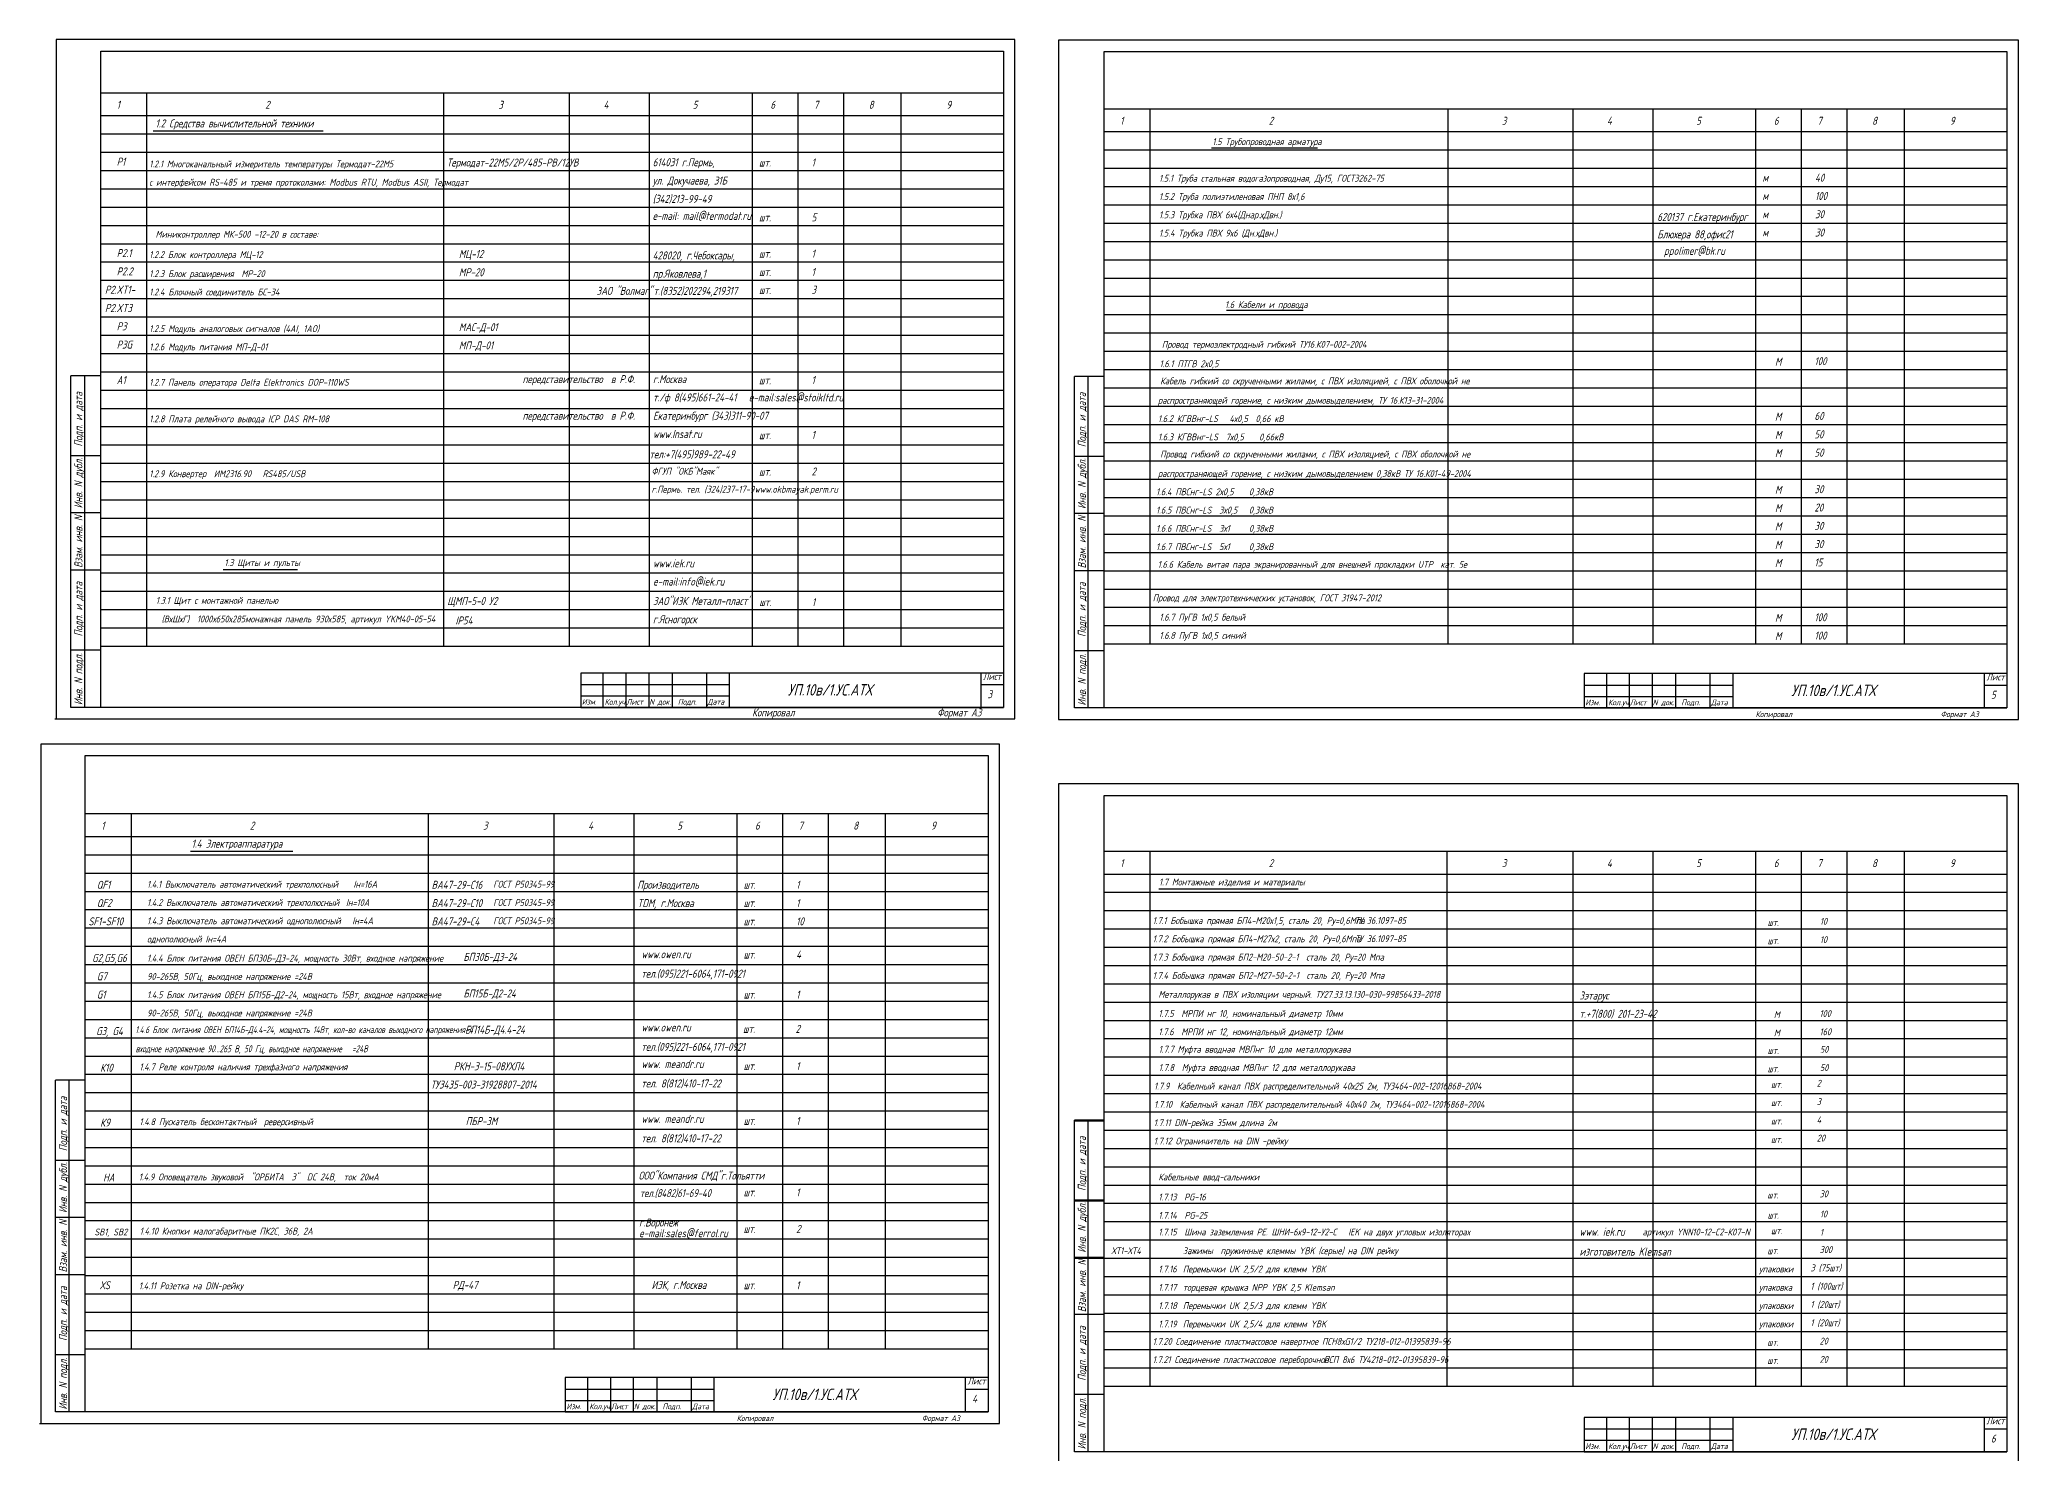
# Model space of a CAD drawing. Header units: millimetres. Extents: x 2 to 1308, y -4 to 926.
# Drawn here: x 443 to 1308, y 307 to 926 of the extents above; entities that cross this region are included whole.
import ezdxf

# ---------------------------------------------------------------- set-up
doc = ezdxf.new("R2010")
doc.units = ezdxf.units.MM
doc.linetypes.add('HIDDEN', pattern=[0.375, 0.25, -0.125])
doc.layers.add('MAIN', color=7, linetype='Continuous', lineweight=50)
doc.layers.add('АСУТП', color=7, linetype='Continuous')
doc.styles.add('GOST тип А', font='GOST_A.TTF', dxfattribs={"oblique": 15})
doc.styles.get("Standard").update_dxf_attribs({"font": 'GOST_A.TTF', "width": 0.8, "oblique": 15, "height": 3})
doc.styles.add('АСУТП', font='GOST_A.TTF', dxfattribs={"oblique": 15})
doc.styles.add('СТАНДАРТ', font='GOST_A.TTF', dxfattribs={"oblique": 15, "height": 3.5})

msp = doc.modelspace()

# ---------------------------------------------------------------- linework, layer by layer
at = {"color": 7}
for p, q in [((449.73, 925.66), (449.73, 628.66)), ((869.23, 925.66), (449.73, 925.66)), ((869.23, 628.66), (869.23, 925.66)), ((888.24, 925.41), (888.24, 628.41)), ((1308.24, 925.41), (888.24, 925.41)), ((1308.24, 628.41), (1308.24, 925.41)), ((469.23, 902.41), (864.23, 902.41)), ((489.23, 902.41), (489.23, 660.41)), ((619.23, 902.41), (619.23, 660.41)), ((674.23, 902.41), (674.23, 660.41)), ((709.23, 902.41), (709.23, 660.41)), ((754.23, 902.41), (754.23, 660.41)), ((774.23, 902.41), (774.23, 660.41)), ((794.23, 902.41), (794.23, 660.41)), ((819.23, 902.41), (819.23, 660.41)), ((469.23, 892.41), (864.23, 892.41)), ((908.24, 895.41), (1303.24, 895.41)), ((928.24, 895.41), (928.24, 661.41)), ((928.24, 895.41), (928.24, 661.41)), ((1058.58, 895.41), (1058.58, 661.41)), ((1113.24, 895.41), (1113.24, 661.41)), ((1148.24, 895.41), (1148.24, 661.41)), ((1193.24, 895.41), (1193.24, 661.41)), ((1213.24, 895.41), (1213.24, 661.41)), ((1233.24, 895.41), (1233.24, 661.41)), ((1258.24, 895.41), (1258.24, 661.41)), ((469.23, 884.41), (864.23, 884.41)), ((492.23, 885.77), (566.58, 885.77)), ((908.24, 885.41), (1303.24, 885.41)), ((469.23, 876.41), (864.23, 876.41)), ((908.24, 877.41), (1303.24, 877.41)), ((469.23, 868.41), (864.23, 868.41)), ((908.24, 869.41), (1303.24, 869.41)), ((469.23, 860.41), (864.23, 860.41)), ((908.24, 861.41), (1303.24, 861.41)), ((469.23, 852.41), (864.23, 852.41)), ((908.24, 853.41), (1303.24, 853.41)), ((469.23, 844.41), (864.23, 844.41)), ((908.24, 845.41), (1303.24, 845.41)), ((469.23, 836.41), (864.23, 836.41)), ((908.24, 837.41), (1303.24, 837.41)), ((469.23, 828.41), (864.23, 828.41)), ((908.24, 829.41), (1303.24, 829.41)), ((469.23, 820.41), (864.23, 820.41)), ((908.24, 821.41), (1303.24, 821.41)), ((469.23, 812.41), (864.23, 812.41)), ((908.24, 813.41), (1303.24, 813.41)), ((908.24, 805.41), (1303.24, 805.41)), ((469.23, 804.41), (864.23, 804.41)), ((908.24, 797.41), (1303.24, 797.41)), ((469.23, 796.41), (864.23, 796.41)), ((469.23, 788.41), (864.23, 788.41)), ((908.24, 789.41), (1303.24, 789.41)), ((469.23, 780.41), (864.23, 780.41)), ((908.24, 781.41), (1303.24, 781.41)), ((469.23, 772.41), (864.23, 772.41)), ((908.24, 773.41), (1303.24, 773.41)), ((469.23, 764.41), (864.23, 764.41)), ((908.24, 765.41), (1303.24, 765.41)), ((469.23, 756.41), (864.23, 756.41)), ((908.24, 757.41), (1303.24, 757.41)), ((469.23, 748.41), (864.23, 748.41)), ((908.24, 749.41), (1303.24, 749.41)), ((469.23, 740.41), (864.23, 740.41)), ((908.24, 741.41), (1303.24, 741.41)), ((469.23, 732.41), (864.23, 732.41)), ((908.24, 733.41), (1303.24, 733.41)), ((469.23, 724.41), (864.23, 724.41)), ((908.24, 725.41), (1303.24, 725.41)), ((469.23, 716.41), (864.23, 716.41)), ((908.24, 717.41), (1303.24, 717.41)), ((469.23, 708.41), (864.23, 708.41)), ((908.24, 709.41), (1303.24, 709.41)), ((908.24, 701.41), (1303.24, 701.41)), ((469.23, 700.41), (864.23, 700.41)), ((522.86, 693.91), (555.28, 693.91)), ((908.24, 693.41), (1303.24, 693.41)), ((469.23, 692.41), (864.23, 692.41)), ((469.23, 684.41), (864.23, 684.41)), ((908.24, 685.41), (1303.24, 685.41)), ((469.23, 676.41), (864.23, 676.41)), ((908.24, 677.41), (1303.24, 677.41)), ((469.23, 668.41), (864.23, 668.41)), ((908.24, 669.41), (1303.24, 669.41)), ((469.23, 660.41), (864.23, 660.41)), ((908.24, 661.41), (1303.24, 661.41)), ((679.23, 643.66), (744.23, 643.66)), ((1118.24, 643.41), (1183.24, 643.41)), ((449.23, 628.66), (869.23, 628.66)), ((888.24, 628.41), (1308.24, 628.41)), ((862.5, 617.56), (443, 617.56)), ((443, 617.56), (443, 320.56)), ((862.5, 320.56), (862.5, 617.56)), ((1308.24, 600.15), (888.24, 600.15)), ((888.24, 600.15), (888.24, 303.15)), ((1308.24, 303.15), (1308.24, 600.15)), ((462.5, 587.19), (857.5, 587.19)), ((482.5, 587.19), (482.5, 353.19)), ((612.5, 587.19), (612.5, 353.19)), ((667.5, 587.19), (667.5, 353.19)), ((702.5, 587.19), (702.5, 353.19)), ((747.5, 587.19), (747.5, 353.19)), ((767.5, 587.19), (767.5, 353.19)), ((787.5, 587.19), (787.5, 353.19)), ((812.5, 587.19), (812.5, 353.19)), ((462.5, 577.19), (857.5, 577.19)), ((462.5, 569.19), (857.5, 569.19)), ((508.5, 570.81), (553.34, 570.81)), ((908.24, 570.78), (1303.24, 570.78)), ((928.24, 570.78), (928.24, 336.78)), ((1058.24, 570.78), (1058.24, 336.78)), ((1113.24, 570.78), (1113.24, 336.78)), ((1148.24, 570.78), (1148.24, 336.78)), ((1193.24, 570.78), (1193.24, 336.78)), ((1213.24, 570.78), (1213.24, 336.78)), ((1233.24, 570.78), (1233.24, 336.78)), ((1258.24, 570.78), (1258.24, 336.78)), ((462.5, 561.19), (857.5, 561.19)), ((908.24, 560.78), (1303.24, 560.78)), ((932.24, 554.28), (993.19, 554.28)), ((462.5, 553.19), (857.5, 553.19)), ((908.24, 552.78), (1303.24, 552.78)), ((462.5, 545.19), (857.5, 545.19)), ((462.5, 537.19), (857.5, 537.19)), ((908.24, 544.78), (1303.24, 544.78)), ((908.24, 536.78), (1303.24, 536.78)), ((462.5, 529.19), (857.5, 529.19)), ((908.24, 528.78), (1303.24, 528.78)), ((462.5, 521.19), (857.5, 521.19)), ((908.24, 520.78), (1303.24, 520.78)), ((462.5, 513.19), (857.5, 513.19)), ((908.24, 512.78), (1303.24, 512.78)), ((462.5, 505.19), (857.5, 505.19)), ((908.24, 504.78), (1303.24, 504.78)), ((462.5, 497.19), (857.5, 497.19)), ((908.24, 496.78), (1303.24, 496.78)), ((462.5, 489.19), (857.5, 489.19)), ((908.24, 488.78), (1303.24, 488.78)), ((462.5, 481.19), (857.5, 481.19)), ((908.24, 480.78), (1303.24, 480.78)), ((462.5, 473.19), (857.5, 473.19)), ((908.24, 472.78), (1303.24, 472.78)), ((462.5, 465.19), (857.5, 465.19)), ((908.24, 464.78), (1303.24, 464.78)), ((462.5, 457.19), (857.5, 457.19)), ((908.24, 456.78), (1303.24, 456.78)), ((462.5, 449.19), (857.5, 449.19)), ((908.24, 448.78), (1303.24, 448.78)), ((462.5, 441.19), (857.5, 441.19)), ((462.5, 433.19), (857.5, 433.19)), ((908.24, 440.78), (1303.24, 440.78)), ((462.5, 425.19), (857.5, 425.19)), ((908.24, 432.78), (1303.24, 432.78)), ((908.24, 424.78), (1303.24, 424.78)), ((462.5, 417.19), (857.5, 417.19)), ((908.24, 416.78), (1303.24, 416.78)), ((462.5, 409.19), (857.5, 409.19)), ((908.24, 408.78), (1303.24, 408.78)), ((462.5, 401.19), (857.5, 401.19)), ((908.24, 400.78), (1303.24, 400.78)), ((462.5, 393.19), (857.5, 393.19)), ((908.24, 392.78), (1303.24, 392.78)), ((462.5, 385.19), (857.5, 385.19)), ((908.24, 384.78), (1303.24, 384.78)), ((462.5, 377.19), (857.5, 377.19)), ((908.24, 376.78), (1303.24, 376.78)), ((462.5, 369.19), (857.5, 369.19)), ((908.24, 368.78), (1303.24, 368.78)), ((462.5, 361.19), (857.5, 361.19)), ((908.24, 360.78), (1303.24, 360.78)), ((462.5, 353.19), (857.5, 353.19)), ((908.24, 352.78), (1303.24, 352.78)), ((908.24, 344.78), (1303.24, 344.78)), ((672.5, 335.56), (737.5, 335.56)), ((908.24, 336.78), (1303.24, 336.78)), ((442.5, 320.56), (862.5, 320.56)), ((1118.24, 318.15), (1183.24, 318.15))]:
    msp.add_line(p, q, dxfattribs=at)
at = {"color": 7, "lineweight": 30}
for p, q in [((469.23, 633.66), (469.23, 920.66)), ((469.23, 920.66), (864.23, 920.66)), ((864.23, 920.66), (864.23, 633.66)), ((908.24, 633.41), (908.24, 920.41)), ((908.24, 920.41), (1303.24, 920.41)), ((1303.24, 920.41), (1303.24, 633.41)), ((456.23, 633.66), (456.23, 778.66)), ((469.23, 778.66), (456.23, 778.66)), ((462.23, 633.66), (462.23, 778.66)), ((895.24, 633.41), (895.24, 778.41)), ((908.24, 778.41), (895.24, 778.41)), ((901.24, 633.41), (901.24, 778.41)), ((469.23, 743.66), (456.23, 743.66)), ((908.24, 743.41), (895.24, 743.41)), ((469.23, 718.66), (456.23, 718.66)), ((908.24, 718.41), (895.24, 718.41)), ((469.23, 693.66), (456.23, 693.66)), ((908.24, 693.41), (895.24, 693.41)), ((469.23, 658.66), (456.23, 658.66)), ((908.24, 658.41), (895.24, 658.41)), ((679.23, 648.66), (679.23, 633.66)), ((864.23, 648.66), (679.23, 648.66)), ((688.98, 648.66), (688.98, 633.66)), ((698.98, 648.66), (698.98, 633.66)), ((708.98, 648.66), (708.98, 633.66)), ((719.23, 648.66), (719.23, 633.66)), ((734.23, 648.66), (734.23, 633.66)), ((744.23, 648.66), (744.23, 633.66)), ((854.23, 648.66), (854.23, 633.66)), ((854.23, 643.66), (864.23, 643.66)), ((1118.24, 648.41), (1118.24, 633.41)), ((1303.24, 648.41), (1118.24, 648.41)), ((1127.99, 648.41), (1127.99, 633.41)), ((1137.99, 648.41), (1137.99, 633.41)), ((1147.99, 648.41), (1147.99, 633.41)), ((1158.24, 648.41), (1158.24, 633.41)), ((1173.24, 648.41), (1173.24, 633.41)), ((1183.24, 648.41), (1183.24, 633.41)), ((1293.24, 648.41), (1293.24, 633.41)), ((1293.24, 643.41), (1303.24, 643.41)), ((469.23, 633.66), (456.23, 633.66)), ((864.23, 633.66), (469.23, 633.66)), ((679.23, 638.66), (744.23, 638.66)), ((679.23, 633.66), (864.23, 633.66)), ((908.24, 633.41), (895.24, 633.41)), ((1303.24, 633.41), (908.24, 633.41)), ((1118.24, 638.41), (1183.24, 638.41)), ((1118.24, 633.41), (1303.24, 633.41)), ((462.5, 325.56), (462.5, 612.56)), ((462.5, 612.56), (857.5, 612.56)), ((857.5, 612.56), (857.5, 325.56)), ((908.24, 308.15), (908.24, 595.15)), ((908.24, 595.15), (1303.24, 595.15)), ((1303.24, 595.15), (1303.24, 308.15)), ((462.5, 470.56), (449.5, 470.56)), ((449.5, 325.56), (449.5, 470.56)), ((455.5, 325.56), (455.5, 470.56)), ((895.24, 308.15), (895.24, 453.15)), ((908.24, 453.15), (895.24, 453.15)), ((908.24, 452.65), (895.24, 452.65)), ((901.24, 308.15), (901.24, 453.15)), ((462.5, 435.56), (449.5, 435.56)), ((908.24, 418.15), (895.24, 418.15)), ((908.24, 417.65), (895.24, 417.65)), ((462.5, 410.56), (449.5, 410.56)), ((908.24, 393.15), (895.24, 393.15)), ((908.24, 392.65), (895.24, 392.65)), ((462.5, 385.56), (449.5, 385.56)), ((908.24, 368.15), (895.24, 368.15)), ((462.5, 350.56), (449.5, 350.56)), ((672.5, 340.56), (672.5, 325.56)), ((857.5, 340.56), (672.5, 340.56)), ((682.25, 340.56), (682.25, 325.56)), ((692.25, 340.56), (692.25, 325.56)), ((702.25, 340.56), (702.25, 325.56)), ((712.5, 340.56), (712.5, 325.56)), ((727.5, 340.56), (727.5, 325.56)), ((737.5, 340.56), (737.5, 325.56)), ((847.5, 340.56), (847.5, 325.56)), ((672.5, 330.56), (737.5, 330.56)), ((847.5, 335.56), (857.5, 335.56)), ((908.24, 333.15), (895.24, 333.15)), ((462.5, 325.56), (449.5, 325.56)), ((857.5, 325.56), (462.5, 325.56)), ((672.5, 325.56), (857.5, 325.56)), ((1118.24, 323.15), (1118.24, 308.15)), ((1303.24, 323.15), (1118.24, 323.15)), ((1127.99, 323.15), (1127.99, 308.15)), ((1137.99, 323.15), (1137.99, 308.15)), ((1147.99, 323.15), (1147.99, 308.15)), ((1158.24, 323.15), (1158.24, 308.15)), ((1173.24, 323.15), (1173.24, 308.15)), ((1183.24, 323.15), (1183.24, 308.15)), ((1293.24, 323.15), (1293.24, 308.15)), ((1118.24, 313.15), (1183.24, 313.15)), ((1293.24, 318.15), (1303.24, 318.15)), ((908.24, 308.15), (895.24, 308.15)), ((1303.24, 308.15), (908.24, 308.15)), ((1118.24, 308.15), (1303.24, 308.15))]:
    msp.add_line(p, q, dxfattribs=at)
at = {"color": 0}
for p, q in [((955.26, 878.3), (1001.63, 878.3)), ((961.75, 807.29), (995.3, 807.29))]:
    msp.add_line(p, q, dxfattribs=at)

# ---------------------------------------------------------------- texts
at = {"color": 7, "style": 'СТАНДАРТ', "oblique": 15}
for s, height, p in [('1', 3.5, (476.23, 895.41)), ('2', 3.5, (541.23, 895.41)), ('3', 3.5, (643.23, 895.41)), ('4', 3.5, (689.23, 895.41)), ('5', 3.5, (728.23, 895.41)), ('6', 3.5, (762.23, 895.41)), ('7', 3.5, (781.23, 895.41)), ('8', 3.5, (805.23, 895.41)), ('9', 3.5, (839.23, 895.41)), ('1', 3.5, (915.24, 888.41)), ('2', 3.5, (980.24, 888.41)), ('3', 3.5, (1082.24, 888.41)), ('4', 3.5, (1128.24, 888.41)), ('5', 3.5, (1167.24, 888.41)), ('6', 3.5, (1201.24, 888.41)), ('7', 3.5, (1220.24, 888.41)), ('8', 3.5, (1244.24, 888.41)), ('9', 3.5, (1278.24, 888.41)), ('1.2 Средства вычислительной техники', 3.5, (493.23, 887.27)), ('1.5 Трубопроводная арматура', 3, (955.58, 879.54)), ('Р1', 3.5, (476.23, 870.54)), ('1.2.1 Многоканальный измеритель температуры Термодат-22М5', 3, (490.48, 869.79)), ('Термодат-22М5/2Р/485-РВ/12УВ', 3.5, (620.66, 870.16)), ('ул. Докучаева, 31Б', 3.5, (710.73, 862.27)), ('614031 г.Пермь,', 3.5, (710.73, 870.27)), ('шт.', 3.5, (757.23, 870.16)), ('1', 3.5, (780.23, 870.16)), ('1.5.1 Труба стальная водогазопроводная, Ду15, ГОСТ3262-75', 3, (932.24, 863.54)), ('м', 3.5, (1196.24, 863.54)), ('40', 3.5, (1219.24, 863.54)), ('с интерфейсом RS-485 и тремя протоколами: Modbus RTU, Modbus ASII, Термодат', 3, (490.48, 861.79)), ('(342)213-99-49', 3.5, (710.73, 854.27)), ('1.5.2 Труба полиэтиленовая ПНП 8х1,6', 3, (932.24, 855.54)), ('м', 3.5, (1196.24, 855.54)), ('100', 3.5, (1219.24, 855.54)), ('е-mail: mail@termodat.ru', 3.5, (710.73, 846.81)), ('шт.', 3.5, (757.23, 846.16)), ('5', 3.5, (780.23, 846.16)), ('1.5.3 Трубка ПВХ 6х4(Днар.хДвн.) ', 3, (932.24, 847.54)), ('620137 г.Екатеринбург', 3.5, (1150.24, 846.35)), ('м', 3.5, (1196.24, 847.54)), ('30', 3.5, (1219.24, 847.54)), ('Миниконтроллер МК-500 -12-20 в составе:', 3, (493.23, 839.04)), ('1.5.4 Трубка ПВХ 9х6 (Дн.хДвн.)', 3, (932.24, 839.54)), ('Блюхера 88,офис21', 3.5, (1150.24, 838.76)), ('м', 3.5, (1196.24, 839.54)), ('30', 3.5, (1219.24, 839.54)), ('Р2.1', 3.5, (476.23, 830.54)), ('1.2.2 Блок контроллера МЦ-12', 3, (490.48, 830.16)), ('МЦ-12', 3.5, (625.92, 830.16)), ('428020, г.Чебоксары,', 3.5, (710.73, 829.54)), ('шт.', 3.5, (757.23, 830.29)), ('1', 3.5, (780.23, 830.29)), ('ppolimer@bk.ru', 3.5, (1153.17, 831.54)), ('Р2.2', 3.5, (476.23, 822.54)), ('1.2.3 Блок расширения  МР-20', 3, (490.48, 821.79)), ('МР-20', 3.5, (625.92, 822.16)), ('пр.Яковлева,1', 3.5, (710.73, 821.54)), ('шт.', 3.5, (757.23, 822.29)), ('1', 3.5, (780.23, 822.29)), ('Р2.XT1-', 3.5, (471.09, 814.54)), ('1.2.4 Блочный соединитель БС-34', 3, (490.48, 813.79)), ('ЗАО "Волмаг"', 3.5, (686.19, 814.04)), (' т.(8352)202294,219317', 3.5, (709.31, 814.04)), ('шт.', 3.5, (757.23, 814.41)), ('3', 3.5, (780.23, 814.54)), ('Р2.XT3', 3.5, (471.09, 806.54)), ('1.6 Кабели и провода', 3, (961.08, 808.29)), ('Р3', 3.5, (476.23, 798.54)), ('1.2.5 Модуль аналоговых сигналов (4АI, 1AO) ', 3, (490.48, 797.79)), ('МАС-Д-01', 3.5, (625.92, 798.16)), ('Р3G', 3.5, (476.23, 790.54)), ('1.2.6 Модуль питания МП-Д-01', 3, (490.48, 789.79)), ('МП-Д-01', 3.5, (625.92, 790.16)), ('А1', 3.5, (476.23, 775.06)), ('1.2.7 Панель оператора Delta Elektronics DOP-110WS', 3, (490.48, 774.31)), ('передставительство  в Р.Ф.', 3.5, (653.8, 775.43)), ('г.Москва', 3.5, (710.86, 775.43)), ('т./ф 8(495)661-24-41   e-mail:sales@stoikltd.ru', 3.5, (710.86, 767.43)), ('шт.', 3.5, (757.23, 774.93)), ('1', 3.5, (780.23, 775.06)), ('передставительство  в Р.Ф.', 3.5, (653.8, 759.43)), ('Екатеринбург (343)311-90-07', 3.5, (710.86, 759.43)), ('1.2.8 Плата релейного вывода ICP DAS RM-108', 3, (490.48, 758.31)), ('www.Insat.ru', 3.5, (710.86, 751.43)), ('шт.', 3.5, (757.23, 750.93)), ('1', 3.5, (780.23, 751.06)), ('тел:+7(495)989-22-49', 3.5, (709.31, 742.56)), ('1.2.9 Конвертер  ИМ2316.90   RS485/USB ', 3, (490.48, 734.31)), ('ФГУП "ОКБ"Маяк"', 3, (710.23, 735.41)), ('шт.', 3.5, (757.23, 734.93)), ('2', 3.5, (780.23, 735.06)), ('г.Пермь. тел. (324)237-17-9', 3, (710.23, 727.53)), ('www.okbmayak.perm.ru', 3, (755.23, 727.53)), ('1.3 Щиты и пульты', 3, (523.36, 695.41)), ('www.iek.ru', 3.5, (710.86, 694.91)), ('e-mail:info@iek.ru', 3.5, (710.86, 686.91)), ('1.3.1 Щит с монтажной панелью', 3, (493.36, 678.91)), ('ЩМП-5-0 У2  ', 3.5, (620.86, 678.41)), ('ЗАО"ИЭК Металл-пласт"', 3.5, (710.86, 678.41)), ('шт.', 3.5, (757.36, 677.91)), ('1', 3.5, (780.36, 677.91)), ('(ВхШхГ)  1000х650х285монажная панель 930х585, артикул YKM40-05-54', 3, (495.86, 670.79)), ('  IP54', 3.5, (620.86, 669.91)), ('г.Ясногорск', 3.5, (710.86, 670.41)), ('Копировал', 3.5, (754.23, 629.66)), ('Копировал', 3.5, (754.23, 629.66)), ('Копировал', 2.5, (1193.24, 629.41)), ('Копировал', 2.5, (1193.24, 629.41)), ('Формат A3', 2.5, (1274.24, 629.41)), ('Формат A3', 2.5, (1274.24, 629.41)), ('1', 3.5, (469.5, 580.19)), ('2', 3.5, (534.5, 580.19)), ('3', 3.5, (636.5, 580.19)), ('4', 3.5, (682.5, 580.19)), ('5', 3.5, (721.5, 580.19)), ('6', 3.5, (755.5, 580.19)), ('7', 3.5, (774.5, 580.19)), ('8', 3.5, (798.5, 580.19)), ('9', 3.5, (832.5, 580.19)), ('1.4 Электроаппаратура', 3.5, (509, 572.31)), ('1', 3.5, (915.24, 563.78)), ('2', 3.5, (980.24, 563.78)), ('3', 3.5, (1082.24, 563.78)), ('4', 3.5, (1128.24, 563.78)), ('5', 3.5, (1167.24, 563.78)), ('6', 3.5, (1201.24, 563.78)), ('7', 3.5, (1220.24, 563.78)), ('8', 3.5, (1244.24, 563.78)), ('9', 3.5, (1278.24, 563.78)), ('QF1', 3.5, (467.54, 554.31)), ('1.4.1 Выключатель автоматический трехполюсный    Iн=16А', 3, (489.5, 554.81)), ('ВА47-29-С16', 3.5, (614, 554.31)), ('ГОСТ Р50345-99', 3, (640.95, 554.81)), ('Производитель', 3.5, (704, 554.31)), ('шт.', 3.5, (750.5, 554.31)), ('1', 3.5, (773.5, 554.31)), ('QF2', 3.5, (467.54, 546.31)), ('1.4.2 Выключатель автоматический трехполюсный ', 3, (489.5, 546.81)), (' Iн=10А', 3, (574.85, 546.81)), ('ВА47-29-С10', 3.5, (614, 546.31)), ('ГОСТ Р50345-99', 3, (640.95, 546.81)), ('TDM, г.Москва', 3.5, (704, 546.31)), ('шт.', 3.5, (750.5, 546.31)), ('1', 3.5, (773.5, 546.31)), ('SF1-SF10', 3.5, (463.84, 538.31)), ('1.4.3 Выключатель автоматический однополюсный   Iн=4А ', 3, (489.5, 538.81)), ('ВА47-29-С4', 3.5, (614, 538.31)), ('ГОСТ Р50345-99', 3, (640.95, 538.81)), ('шт.', 3.5, (750.5, 538.31)), ('10', 3.5, (773.5, 538.31)), ('однополюсный Iн=4А', 3, (489.5, 530.81)), ('G2,G5,G6', 3.5, (465.49, 522.31)), ('1.4.4 Блок питания ОВЕН БП30Б-Д3-24, мощность 30Вт, входное напряжение', 3, (489.5, 522.47)), ('БП30Б-Д3-24', 3.5, (627.93, 522.79)), ('www.owen.ru', 3.5, (705.74, 523.95)), ('шт.', 3.5, (750.5, 523.81)), ('4', 3.5, (773.5, 523.81)), ('G7', 3.5, (467.54, 514.31)), ('90-265В, 50Гц, выходное напряжение =24В', 3, (489.5, 514.47)), ('тел.(095)221-6064,171-0921', 3.5, (705.74, 515.45)), ('G1', 3.5, (467.54, 506.31)), ('1.4.5 Блок питания ОВЕН БП15Б-Д2-24, мощность 15Вт, входное напряжение', 3, (489.5, 506.47)), ('БП15Б-Д2-24', 3.5, (627.93, 506.79)), ('шт.', 3.5, (750.5, 506.31)), ('1', 3.5, (773.5, 506.31)), ('Зэтарус', 3.5, (1116.21, 505.9)), ('G3, G4', 3.5, (467.25, 490.31)), ('90-265В, 50Гц, выходное напряжение =24В', 3, (489.5, 498.47)), ('БП14Б-Д4.4-24', 3.5, (628.67, 490.95)), ('www.owen.ru', 3.5, (705.74, 491.95)), ('шт.', 3.5, (750.24, 491.32)), ('2', 3.5, (773.24, 491.32)), ('т.+7(800) 201-23-42', 3.5, (1116.21, 497.9)), ('тел.(095)221-6064,171-0921', 3.5, (705.74, 483.45)), ('К10', 3.5, (469.01, 474.31)), ('РКН-3-15-08УХЛ4', 3.5, (623.7, 474.95)), ('www. meandr.ru', 3.5, (705.74, 475.95)), ('шт.', 3.5, (750.5, 475.04)), ('1', 3.5, (773.5, 475.04)), ('ТУ3435-003-31928807-2014', 3.5, (613.59, 466.95)), ('тел. 8(812)410-17-22', 3.5, (705.74, 467.45)), ('К9', 3.5, (469.01, 450.31)), ('ПБР-3М', 3.5, (628.91, 450.95)), ('www. meandr.ru', 3.5, (705.74, 451.95)), ('шт.', 3.5, (750.5, 451.04)), ('1', 3.5, (773.5, 451.04)), ('тел. 8(812)410-17-22', 3.5, (705.74, 443.45)), ('HA', 3.5, (470.29, 426.31)), ('шт.', 3.5, (750.5, 419.81)), ('1', 3.5, (773.5, 419.81)), ('2', 3.5, (773.5, 403.81)), ('шт.', 3.5, (750.5, 403.81)), ('www. iek.ru', 3.5, (1116.21, 402.61)), ('изготовитель Klemsan', 3.5, (1116.21, 393.9)), ('ХS', 3.5, (468.84, 379.19)), ('1.4.11 Розетка на DIN-рейку', 3, (485.93, 379.19)), ('РД-47', 3.5, (623.24, 379.32)), ('шт.', 3.5, (750.5, 379.19)), ('1', 3.5, (773.5, 379.19)), ('Копировал', 2.5, (747.5, 321.56)), ('Копировал', 2.5, (747.5, 321.56)), ('Формат A3', 2.5, (828.5, 321.56)), ('Формат A3', 2.5, (828.5, 321.56))]:
    msp.add_text(s, height=height, dxfattribs=at).set_placement(p)
at = {"color": 7, "linetype": 'Continuous', "style": 'СТАНДАРТ', "oblique": 15}
for s, height, p in [('Провод термоэлектродный гибкий ТУ16.К07-002-2004 ', 3, (933.49, 790.91)), ('1.6.1 ПТГВ 2х0,5', 3, (932.49, 782.41)), ('M', 3.5, (1201.74, 783.04)), ('100', 3.5, (1218.99, 783.29)), ('Кабель гибкий со скрученными жилами, с ПВХ изоляцией, с ПВХ оболочкой не ', 3, (932.77, 774.91)), ('распространяющей горение, с низким дымовыделением, ТУ 16.К13-31-2004', 3, (931.77, 766.41)), ('M', 3.5, (1201.74, 759.04)), ('60', 3.5, (1218.99, 759.29)), ('1.6.2 КГВВнг-LS   4х0,5  0,66 кВ', 3, (931.77, 758.41)), ('1.6.3 КГВВнг-LS  7х0,5    0,66кВ', 3, (931.77, 750.41)), ('M', 3.5, (1201.74, 751.04)), ('50', 3.5, (1218.99, 751.29)), ('Провод гибкий со скрученными жилами, с ПВХ изоляцией, с ПВХ оболочкой не ', 3, (932.77, 742.91)), ('M', 3.5, (1201.74, 743.04)), ('50', 3.5, (1218.99, 743.29)), ('распространяющей горение, с низким дымовыделением 0,38кВ ТУ 16.К01-49-2004 ', 3, (931.77, 734.41)), ('1.6.4 ПВСнг-LS 2х0,5    0,38кВ', 3, (930.95, 726.41)), ('M', 3.5, (1201.74, 727.04)), ('30', 3.5, (1218.99, 727.29)), ('1.6.5 ПВСнг-LS  3х0,5   0,38кВ', 3, (930.95, 718.41)), ('M', 3.5, (1201.74, 719.04)), ('20', 3.5, (1218.99, 719.29)), ('1.6.6 ПВСнг-LS  3х1     0,38кВ', 3, (930.95, 710.41)), ('M', 3.5, (1201.74, 711.04)), ('30', 3.5, (1218.99, 711.29)), ('1.6.7 ПВСнг-LS  5х1     0,38кВ', 3, (930.95, 702.41)), ('M', 3.5, (1201.74, 703.04)), ('30', 3.5, (1218.99, 703.29)), ('1.6.6 Кабель витая пара экранированный для внешней прокладки UTP  кат. 5е', 3, (931.67, 694.67)), ('M', 3.5, (1201.74, 695.04)), ('15', 3.5, (1218.99, 695.29)), ('Провод для электротехнических установок, ГОСТ 31947-2012', 3, (929.49, 680.04)), ('1.6.7 ПуГВ 1х0,5 белый', 3, (932.42, 671.59)), ('M', 3.5, (1201.74, 671.04)), ('100', 3.5, (1218.99, 671.29)), ('100', 3.5, (1218.99, 663.29)), ('1.6.8 ПуГВ 1х0,5 синий', 3, (932.42, 663.59)), ('M', 3.5, (1201.74, 663.04))]:
    msp.add_text(s, height=height, dxfattribs=at).set_placement(p)
at = {"color": 7, "lineweight": 30, "style": 'СТАНДАРТ', "oblique": 15}
for s, p in [('Подп. и дата', (461.23, 747.66)), ('Подп. и дата', (900.24, 747.41)), ('Инв. N дубл.', (461.23, 720.66)), ('Инв. N дубл.', (900.24, 720.41)), ('Взам. инв. N', (461.23, 694.66)), ('Взам. инв. N', (900.24, 694.41)), ('Подп. и дата', (461.23, 664.66)), ('Подп. и дата', (900.24, 664.41)), ('Инв. N подл.', (461.23, 634.66)), ('Инв. N подл.', (900.24, 634.41)), ('Подп. и дата', (454.5, 439.56)), ('Подп. и дата', (900.24, 422.15)), ('Инв. N дубл.', (454.5, 412.56)), ('Инв. N дубл.', (900.24, 395.15)), ('Взам. инв. N', (454.5, 386.56)), ('Взам. инв. N', (900.24, 369.15)), ('Подп. и дата', (454.5, 356.56)), ('Подп. и дата', (900.24, 339.15)), ('Инв. N подл.', (454.5, 326.56)), ('Инв. N подл.', (900.24, 309.15))]:
    msp.add_text(s, height=3.5, rotation=90, dxfattribs=at).set_placement(p)
at = {"linetype": 'Continuous', "oblique": 15}
for p in [(769.85, 638.82), (1208.86, 638.56), (763.12, 330.72), (1208.86, 313.3)]:
    msp.add_text('УП.10в/1.УС.АТХ', height=5, dxfattribs=at).set_placement(p)
at = {"color": 7, "lineweight": 30, "style": 'СТАНДАРТ', "oblique": 15}
for s, height, p in [('Лист', 3, (855.23, 645.66)), ('3', 3.5, (857.23, 637.66)), ('Лист', 3, (1294.24, 645.41)), ('5', 3.5, (1296.24, 637.41)), ('Формат A3', 3.5, (835.23, 629.66)), ('Формат A3', 3.5, (835.23, 629.66)), ('Лист', 3, (848.5, 337.56)), ('4', 3.5, (850.5, 329.56)), ('Лист', 3, (1294.24, 320.15)), ('6', 3.5, (1296.24, 312.15))]:
    msp.add_text(s, height=height, dxfattribs=at).set_placement(p)
at = {"color": 0, "linetype": 'Continuous', "style": 'СТАНДАРТ', "oblique": 15}
for s, p in [('Изм.', (679.73, 634.83)), ('Кол.уч.', (689.73, 634.83)), ('N док.', (709.23, 634.83)), ('Подп.', (721.73, 634.83)), ('Дата', (734.73, 634.83)), ('Изм.', (1118.74, 634.58)), ('Кол.уч.', (1128.74, 634.58)), ('N док.', (1148.24, 634.58)), ('Подп.', (1160.74, 634.58)), ('Дата', (1173.74, 634.58)), ('Изм.', (673, 326.73)), ('Кол.уч.', (683, 326.73)), ('N док.', (702.5, 326.73)), ('Подп.', (715, 326.73)), ('Дата', (728, 326.73)), ('Изм.', (1118.74, 309.32)), ('Кол.уч.', (1128.74, 309.32)), ('N док.', (1148.24, 309.32)), ('Подп.', (1160.74, 309.32)), ('Дата', (1173.74, 309.32))]:
    msp.add_text(s, height=2.5, dxfattribs=at).set_placement(p)
at = {"color": 0, "linetype": 'Continuous', "lineweight": 30, "style": 'СТАНДАРТ', "oblique": 15}
for p in [(699.23, 634.83), (1138.24, 634.58), (692.5, 326.73), (1138.24, 309.32)]:
    msp.add_text('Лист', height=2.5, dxfattribs=at).set_placement(p)
at = {"color": 7, "oblique": 15}
for s, height, p in [('1.7 Монтажные изделия и материалы', 3, (932.24, 555.78)), ('ИЭК, г.Москва', 3.5, (710.25, 379.33))]:
    msp.add_text(s, height=height, dxfattribs=at).set_placement(p)
at = {"color": 7, "linetype": 'Continuous', "oblique": 15}
for s, p in [('шт.', (1198.5, 538.09)), ('10', (1221.38, 538.59)), ('шт.', (1198.5, 530.09)), ('10', (1221.38, 530.59)), ('1.7.5  МРПИ нг 10, номинальный диаметр 10мм', (931.99, 498.28)), ('M', (1201.24, 497.78)), ('100', (1221.24, 498.28)), ('1.7.6  МРПИ нг 12, номинальный диаметр 12мм', (931.99, 490.28)), ('M', (1201.24, 489.78)), ('50', (1221.38, 482.59)), ('160', (1221.24, 490.28)), ('шт.', (1198.5, 482.09)), ('шт.', (1198.5, 474.09)), ('50', (1221.38, 474.59)), ('1.7.9  Кабелный канал ПВХ распределительный 40х25 2м, ТУ3464-002-12016868-2004', (930.08, 466.53)), ('шт.', (1199.99, 467.28)), ('2', (1219.99, 467.78)), ('1.7.10  Кабелный канал ПВХ распределительный 40х40 2м, ТУ3464-002-12016868-2004', (930.08, 458.53)), ('шт.', (1199.99, 459.28)), ('3', (1219.99, 459.78)), ('1.7.11 DIN-рейка 35мм длина 2м', (929.96, 450.53)), ('шт.', (1199.99, 451.28)), ('4', (1219.99, 451.78)), ('1.7.12 Ограничитель на DIN -рейку', (929.96, 442.53)), ('шт.', (1199.99, 443.28)), ('20', (1219.99, 443.78)), ('1.7.13  PG-16', (931.99, 418.03)), ('шт.', (1198.37, 418.9)), ('30', (1221.24, 419.4)), ('1.7.14  PG-25', (931.99, 410.03)), ('шт.', (1198.5, 410.09)), ('10', (1221.38, 410.59)), ('1.7.15  Шина заземления РE. ШНИ-6х9-12-У2-С   IEK на двух угловых изоляторах ', (931.99, 402.73)), ('  артикул YNN10-12-C2-К07-N   ', (1140.44, 402.73)), ('шт.', (1199.99, 403.28)), ('1', (1221.38, 402.59)), ('ХТ1-ХТ4', (911.37, 394.53)), (' Зажимы  пружинные клеммы YBK (серые) на DIN рейку', (940.99, 394.53)), ('шт.', (1198.37, 394.53)), ('3 (75шт)', (1217.26, 387.03)), ('300', (1221.24, 395.03)), ('1.7.16', (931.99, 386.53)), ('1.7.17', (931.99, 378.53)), (' Перемычки UK 2,5/2 для клемм YBK', (940.99, 386.53)), (' торцевая крышка NPP YBK 2,5 Klemsan', (940.99, 378.53)), ('упаковки', (1194.78, 386.53)), ('1 (100шт)', (1217.26, 379.03)), ('1.7.18', (931.99, 370.53)), (' Перемычки UK 2,5/3 для клемм YBK', (940.99, 370.53)), ('упаковка', (1194.78, 378.53)), ('упаковки', (1194.78, 370.53)), ('1 (20шт)', (1217.26, 371.03)), ('1.7.19', (931.99, 362.53)), (' Перемычки UK 2,5/4 для клемм YBK', (940.99, 362.53)), ('упаковки', (1194.78, 362.53)), ('1 (20шт)', (1217.26, 363.03)), ('шт.', (1198.37, 354.53)), ('20', (1221.24, 355.03)), ('шт.', (1198.37, 346.53)), ('20', (1221.24, 347.03))]:
    msp.add_text(s, height=3, dxfattribs=at).set_placement(p)
at = {"color": 7, "linetype": 'HIDDEN', "oblique": 15}
for s, p in [('Металлорукав в ПВХ изоляции черный. ТУ27.33.13.130-030-99856433-2018', (931.99, 506.65)), ('1.7.7 Муфта вводная МВПнг 10 для металлорукава', (932.12, 482.65)), ('1.7.8  Муфта вводная МВПнг 12 для металлорукава', (932.12, 474.65)), ('Кабельные ввод-сальники', (931.99, 426.78))]:
    msp.add_text(s, height=3, dxfattribs=at).set_placement(p)
at = {"linetype": 'Continuous', "oblique": 15}
for s, style, p in [(' 1.4.9 Оповещатель звуковой  "ОРБИТА  3"  DC 24В,  ток 20мА', 'GOST тип А', (484.24, 426.82)), ('SB1, SB2', 'АСУТП', (466.5, 402.72))]:
    msp.add_text(s, height=3, dxfattribs=dict(at, style=style)).set_placement(p)
at = {"layer": 'MAIN', "color": 7, "linetype": 'Continuous', "lineweight": -3, "oblique": 15, "width": 0.95}
for s, p in [('1.7.1 Бобышка прямая БП4-М20х1,5, сталь 20, Ру=0,6Мпа', (929.48, 538.93)), ('1.7.2 Бобышка прямая БП4-М27х2, сталь 20, Ру=0,6Мпа', (929.48, 530.93)), ('1.7.3 Бобышка прямая БП2-М20-50-2-1  сталь 20, Ру=20 Мпа', (929.48, 522.93)), ('1.7.4 Бобышка прямая БП2-М27-50-2-1  сталь 20, Ру=20 Мпа', (929.48, 514.93))]:
    msp.add_text(s, height=3, dxfattribs=at).set_placement(p)
at = {"layer": 'MAIN', "color": 7, "linetype": 'Continuous', "lineweight": -3, "oblique": 15}
for s, p in [('        ТУ 36.1097-85', (1004.52, 538.98)), ('        ТУ 36.1097-85', (1004.52, 530.98)), ('1.7.20 Соединение пластмассовое навертное ПСН8хG1/2 ТУ218-012-01395839-96', (929.48, 354.87)), ('1.7.21 Соединение пластмассовое переборочное', (929.48, 346.93)), ('  ПСП 8х6 ТУ4218-012-01395839-96', (1000.86, 346.93))]:
    msp.add_text(s, height=3, dxfattribs=at).set_placement(p)
for s, height, style, width, p in [('1.4.6 Блок питания ОВЕН БП14Б-Д4.4-24, мощность 14Вт, кол-во каналов выходного напряжения-4', 3, 'СТАНДАРТ', 0.8, (484.38, 491.19)), ('входное напряжение 90...265 В, 50 Гц, выходное напряжение   =24В', 3, 'СТАНДАРТ', 0.8, (484.5, 482.84)), ('  тел.(8482)61-69-40', 3.5, 'GOST тип А', 0.95, (701.72, 419.47))]:
    msp.add_text(s, height=height, dxfattribs=dict(at, style=style, width=width)).set_placement(p)
at = {"layer": 'MAIN', "color": 7, "linetype": 'Continuous', "lineweight": -3, "style": 'GOST тип А', "oblique": 15}
for s, height, p in [('ООО"Компания СМД"г.Тольятти', 3.5, (704.56, 427.16)), ('г.Воронеж', 3.5, (704.78, 406.62)), (' 1.4.10 Кнопки малогабаритные ПК2С, 36В, 2А', 3, (484.63, 403.11)), ('e-mail:sales@ferrol.ru', 3.5, (704.78, 401.95))]:
    msp.add_text(s, height=height, dxfattribs=at).set_placement(p)
at = {"layer": 'АСУТП', "linetype": 'Continuous', "lineweight": -3, "style": 'АСУТП', "oblique": 15}
for s, p in [(' 1.4.7 Реле контроля наличия трехфазного напряжения  ', (484.5, 474.94)), (' 1.4.8 Пускатель бесконтактный  реверсивный', (484.5, 450.94))]:
    msp.add_text(s, height=3, dxfattribs=at).set_placement(p)

doc.saveas('drawing.dxf')
